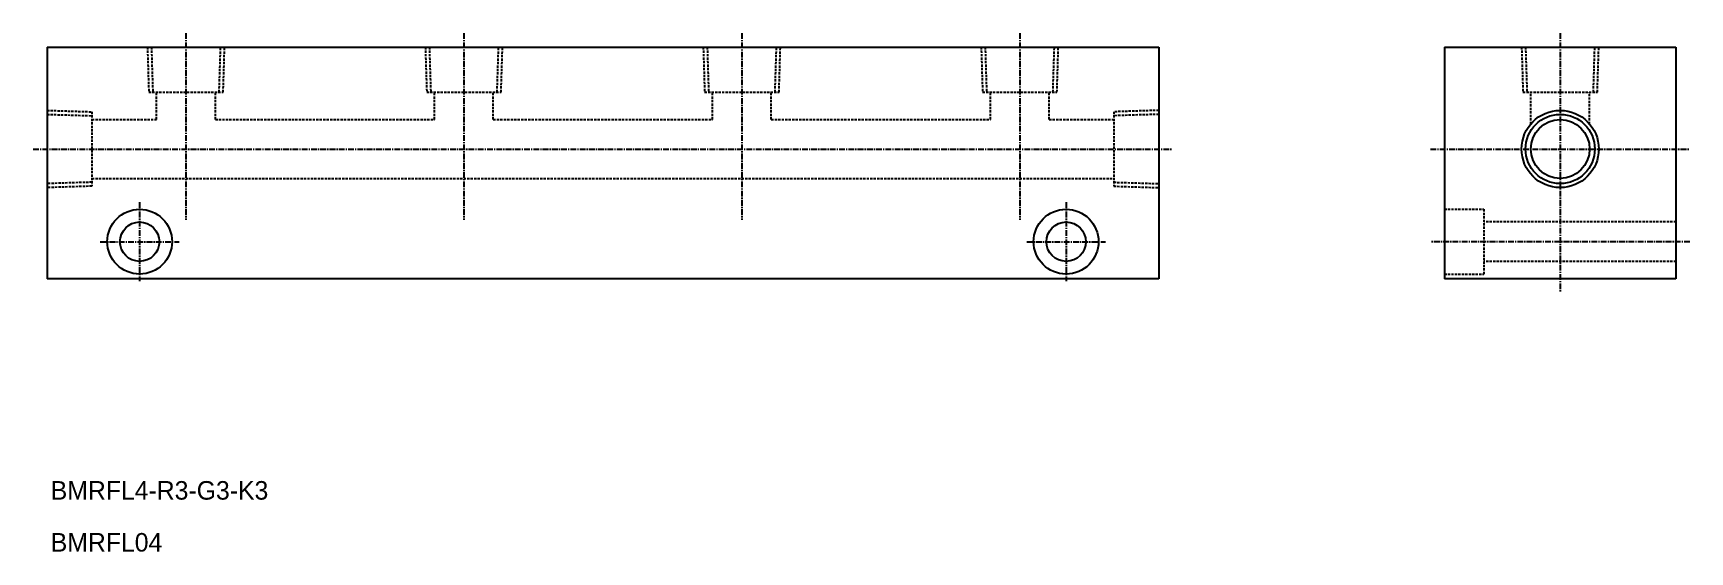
# Model space of a CAD drawing. Extents: x 219 to 576, y 263 to 375.
import ezdxf

# ---------------------------------------------------------------- set-up
doc = ezdxf.new("R2010")
doc.units = 0
doc.linetypes.add('CENTER', pattern=[2, 1.25, -0.25, 0.25, -0.25])
doc.linetypes.add('DASHED', pattern=[0.75, 0.5, -0.25])
doc.layers.get('0').update_dxf_attribs({"linetype": 'CONTINUOUS'})
doc.layers.add('CENTER', color=1, linetype='CENTER')

msp = doc.modelspace()

# ---------------------------------------------------------------- linework, layer by layer
at = {"color": 7, "linetype": 'CONTINUOUS'}
for p, q in [((221.63, 372.32), (461.63, 372.32)), ((221.63, 372.32), (221.63, 322.32)), ((461.63, 372.32), (461.63, 322.32)), ((523.3, 372.32), (573.3, 372.32)), ((523.3, 372.32), (523.3, 322.32)), ((573.3, 372.32), (573.3, 322.32)), ((461.63, 322.32), (221.63, 322.32)), ((573.3, 322.32), (523.3, 322.32))]:
    msp.add_line(p, q, dxfattribs=at)
at = {"color": 3, "linetype": 'DASHED'}
for p, q in [((243.3, 372.32), (243.6, 362.62)), ((244.16, 372.32), (244.46, 362.62)), ((258.8, 362.62), (259.11, 372.32)), ((259.66, 362.62), (259.96, 372.32)), ((303.3, 372.32), (303.6, 362.62)), ((304.16, 372.32), (304.46, 362.62)), ((318.8, 362.62), (319.11, 372.32)), ((319.66, 362.62), (319.96, 372.32)), ((363.3, 372.32), (363.6, 362.62)), ((364.16, 372.32), (364.46, 362.62)), ((378.8, 362.62), (379.11, 372.32)), ((379.66, 362.62), (379.96, 372.32)), ((423.3, 372.32), (423.6, 362.62)), ((424.16, 372.32), (424.46, 362.62)), ((438.8, 362.62), (439.11, 372.32)), ((439.66, 362.62), (439.96, 372.32)), ((539.96, 372.32), (540.27, 362.62)), ((540.82, 372.32), (541.12, 362.62)), ((555.47, 362.62), (555.77, 372.32)), ((556.32, 362.62), (556.63, 372.32)), ((243.6, 362.62), (259.66, 362.62)), ((245.28, 356.67), (245.28, 362.62)), ((257.98, 356.67), (257.98, 362.62)), ((303.6, 362.62), (319.66, 362.62)), ((305.28, 356.67), (305.28, 362.62)), ((317.98, 356.67), (317.98, 362.62)), ((363.6, 362.62), (379.66, 362.62)), ((365.28, 356.67), (365.28, 362.62)), ((377.98, 356.67), (377.98, 362.62)), ((423.6, 362.62), (439.66, 362.62)), ((425.28, 356.67), (425.28, 362.62)), ((437.98, 356.67), (437.98, 362.62)), ((540.27, 362.62), (556.32, 362.62)), ((541.95, 355.72), (541.95, 362.62)), ((554.65, 355.72), (554.65, 362.62)), ((221.63, 358.66), (231.33, 358.35)), ((221.63, 357.8), (231.33, 357.5)), ((231.33, 358.35), (231.33, 342.3)), ((461.63, 358.66), (451.93, 358.35)), ((451.93, 358.35), (451.93, 342.3)), ((461.63, 357.8), (451.93, 357.5)), ((231.33, 356.67), (245.28, 356.67)), ((257.98, 356.67), (305.28, 356.67)), ((317.98, 356.67), (365.28, 356.67)), ((377.98, 356.67), (425.28, 356.67)), ((437.98, 356.67), (451.93, 356.67)), ((231.33, 343.97), (451.93, 343.97)), ((231.33, 343.15), (221.63, 342.85)), ((231.33, 342.3), (221.63, 341.99)), ((451.93, 343.15), (461.63, 342.85)), ((451.93, 342.3), (461.63, 341.99)), ((523.3, 337.32), (531.8, 337.32)), ((531.8, 337.32), (531.8, 323.32)), ((573.3, 334.57), (531.8, 334.57)), ((573.3, 326.07), (531.8, 326.07)), ((523.3, 323.32), (531.8, 323.32))]:
    msp.add_line(p, q, dxfattribs=at)
at = {"color": 3, "linetype": 'CONTINUOUS'}
msp.add_circle((548.3, 350.32), 8.33, dxfattribs=at)
at = {"color": 7, "linetype": 'CONTINUOUS'}
for centre, radius in [((548.3, 350.32), 7.47), ((548.3, 350.32), 6.35), ((241.63, 330.32), 7), ((441.63, 330.32), 7), ((241.63, 330.32), 4.25), ((441.63, 330.32), 4.25)]:
    msp.add_circle(centre, radius, dxfattribs=at)
at = {"layer": 'CENTER'}
for p, q in [((251.63, 375.32), (251.63, 335.01)), ((311.63, 375.32), (311.63, 335.01)), ((371.63, 375.32), (371.63, 335.01)), ((431.63, 375.32), (431.63, 335.01)), ((548.3, 375.32), (548.3, 319.32)), ((218.63, 350.32), (464.63, 350.32)), ((520.3, 350.32), (576.3, 350.32)), ((241.63, 338.82), (241.63, 321.82)), ((441.63, 338.82), (441.63, 321.82)), ((233.13, 330.32), (250.13, 330.32)), ((433.13, 330.32), (450.13, 330.32)), ((576.3, 330.32), (520.3, 330.32))]:
    msp.add_line(p, q, dxfattribs=at)

# ---------------------------------------------------------------- texts
at = {"color": 7, "linetype": 'CONTINUOUS'}
for s, p in [('BMRFL4-R3-G3-K3', (222.44, 274.65)), ('BMRFL04', (222.44, 263.44))]:
    msp.add_text(s, height=4, dxfattribs=at).set_placement(p)

doc.saveas('drawing.dxf')
